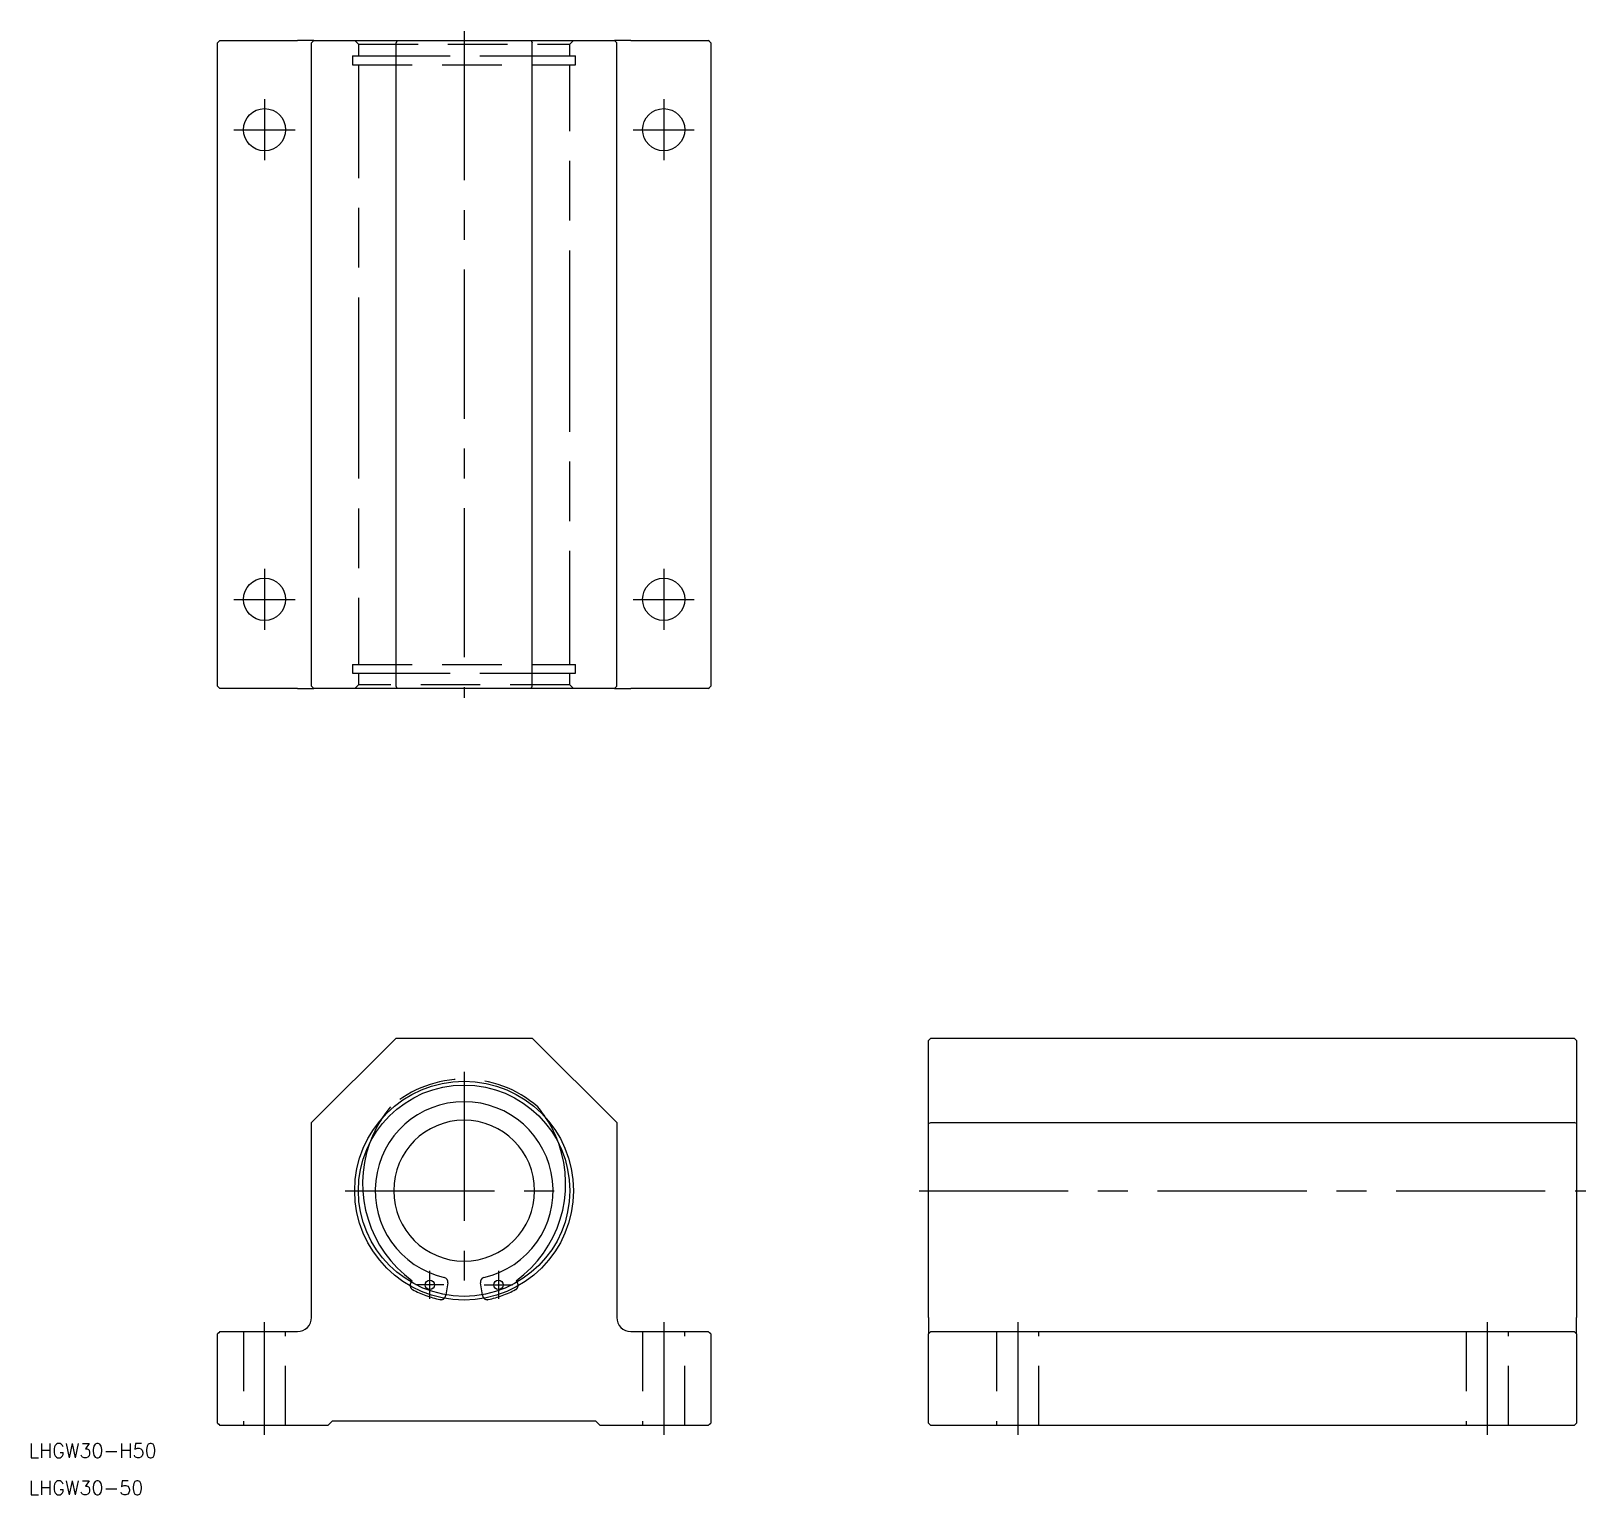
# Model space of a CAD drawing. Extents: x -92 to 239, y -65 to 247.
import ezdxf

# ---------------------------------------------------------------- set-up
doc = ezdxf.new("R2010")
doc.units = 0
doc.linetypes.add('CENTER', pattern=[50.8, 31.75, -6.35, 6.35, -6.35])
doc.linetypes.add('DASHED', pattern=[19.05, 12.7, -6.35])
doc.layers.get('0').update_dxf_attribs({"linetype": 'CONTINUOUS'})
doc.layers.add('CENTER', color=1, linetype='CENTER')
doc.styles.get("Standard").update_dxf_attribs({"font": 'txt.shx', "height": 3, "bigfont": 'bigfont.shx'})

msp = doc.modelspace()

# ---------------------------------------------------------------- linework, layer by layer
at = {"color": 7, "linetype": 'CONTINUOUS'}
for p, q in [((-52.5, 244.42), (-52.25, 244.67)), ((-52.5, 107.42), (-52.5, 244.42)), ((-52, 244.92), (-52.25, 244.67)), ((-52, 244.92), (-35.5, 244.92)), ((-32, 244.92), (-35.5, 244.92)), ((-32, 244.92), (-32.5, 244.42)), ((-32.5, 107.42), (-32.5, 244.42)), ((-32, 244.92), (-14.29, 244.92)), ((-14.29, 244.92), (-14.5, 244.42)), ((-14.5, 107.42), (-14.5, 244.42)), ((-14.29, 244.92), (14.29, 244.92)), ((14.29, 244.92), (32, 244.92)), ((14.29, 244.92), (14.5, 244.42)), ((14.5, 107.42), (14.5, 244.42)), ((35.5, 244.92), (32, 244.92)), ((32, 244.92), (32.5, 244.42)), ((32.5, 107.42), (32.5, 244.42)), ((35.5, 244.92), (52, 244.92)), ((52.25, 244.67), (52, 244.92)), ((52.25, 244.67), (52.5, 244.42)), ((52.5, 244.42), (52.5, 107.42)), ((-52.25, 107.17), (-52.5, 107.42)), ((-52.25, 107.17), (-52, 106.92)), ((-35.5, 106.92), (-52, 106.92)), ((-35.5, 106.92), (-32, 106.92)), ((-32, 106.92), (-32.5, 107.42)), ((-14.29, 106.92), (-32, 106.92)), ((-14.29, 106.92), (-14.5, 107.42)), ((14.29, 106.92), (-14.29, 106.92)), ((14.29, 106.92), (14.5, 107.42)), ((32, 106.92), (14.29, 106.92)), ((32, 106.92), (32.5, 107.42)), ((32, 106.92), (35.5, 106.92)), ((52, 106.92), (35.5, 106.92)), ((52, 106.92), (52.25, 107.17)), ((52.5, 107.42), (52.25, 107.17)), ((-32.5, 14.5), (-14.5, 32.5)), ((-14.5, 32.5), (14.5, 32.5)), ((14.5, 32.5), (32.5, 14.5)), ((98.87, 32), (99.37, 32.5)), ((98.87, 14.29), (98.87, 32)), ((99.37, 32.5), (236.37, 32.5)), ((236.87, 32), (236.37, 32.5)), ((236.87, 32), (236.87, 14.29)), ((-32.5, -27), (-32.5, 14.5)), ((32.5, 14.5), (32.5, -27)), ((98.87, 14.29), (99.37, 14.5)), ((98.87, -27), (98.87, 14.29)), ((99.37, 14.5), (236.37, 14.5)), ((236.87, 14.29), (236.37, 14.5)), ((236.87, 14.29), (236.87, -27)), ((-11.25, -19.49), (-11.07, -19.17)), ((-3.46, -19.62), (-3.91, -22.16)), ((3.91, -22.16), (3.46, -19.62)), ((11.07, -19.17), (11.25, -19.49)), ((98.87, -27), (98.87, -30.5)), ((236.87, -30.5), (236.87, -27)), ((-52.25, -30.25), (-52.5, -30.5)), ((-52.5, -49.5), (-52.5, -30.5)), ((-52, -30), (-52.25, -30.25)), ((-52, -30), (-35.5, -30)), ((35.5, -30), (52, -30)), ((52.25, -30.25), (52, -30)), ((52.5, -30.5), (52.25, -30.25)), ((52.5, -30.5), (52.5, -49.5)), ((98.87, -30.5), (99.12, -30.25)), ((98.87, -49.5), (98.87, -30.5)), ((99.12, -30.25), (99.37, -30)), ((99.37, -30), (236.37, -30)), ((236.37, -30), (236.62, -30.25)), ((236.62, -30.25), (236.87, -30.5)), ((236.87, -30.5), (236.87, -49.5)), ((-52.5, -49.5), (-52.25, -49.75)), ((-29, -50), (-28.5, -49.5)), ((-28.5, -49.5), (-28, -49)), ((-28, -49), (28, -49)), ((28, -49), (28.5, -49.5)), ((28.5, -49.5), (29, -50)), ((52.25, -49.75), (52.5, -49.5)), ((98.87, -49.5), (99.12, -49.75)), ((236.62, -49.75), (236.87, -49.5)), ((-52.25, -49.75), (-52, -50)), ((-29, -50), (-52, -50)), ((52, -50), (29, -50)), ((52, -50), (52.25, -49.75)), ((99.37, -50), (99.12, -49.75)), ((236.37, -50), (99.37, -50)), ((236.62, -49.75), (236.37, -50))]:
    msp.add_line(p, q, dxfattribs=at)
at = {"color": 3, "linetype": 'DASHED'}
for p, q in [((-23.3, 244.92), (-22.5, 244.12)), ((-22.5, 244.12), (22.5, 244.12)), ((-22.5, 244.12), (-22.5, 241.67)), ((22.5, 244.12), (23.3, 244.92)), ((22.5, 241.67), (22.5, 244.12)), ((-23.75, 241.67), (-15.68, 241.67)), ((-23.75, 241.67), (-23.75, 239.77)), ((-23.75, 239.77), (23.75, 239.77)), ((-22.5, 239.77), (-22.5, 239.52)), ((-22.5, 239.52), (-22.5, 230.17)), ((-21.61, 241.67), (-15.68, 241.67)), ((-15.68, 241.67), (15.68, 241.67)), ((15.68, 241.67), (23.75, 241.67)), ((15.68, 241.67), (21.61, 241.67)), ((22.5, 239.52), (22.5, 239.77)), ((22.5, 230.17), (22.5, 239.52)), ((23.75, 239.77), (23.75, 241.67)), ((-22.5, 230.17), (-22.5, 228.32)), ((22.5, 228.32), (22.5, 230.17)), ((-22.5, 228.32), (-22.5, 187.52)), ((-22.5, 228.32), (-22.5, 187.52)), ((22.5, 187.52), (22.5, 228.32)), ((22.5, 187.52), (22.5, 228.32)), ((-22.5, 187.52), (-22.5, 185.67)), ((-22.5, 185.67), (-22.5, 176.32)), ((-22.5, 185.67), (-22.5, 176.32)), ((22.5, 185.67), (22.5, 187.52)), ((22.5, 176.32), (22.5, 185.67)), ((22.5, 176.32), (22.5, 185.67)), ((-22.5, 176.32), (-22.5, 175.52)), ((-22.5, 175.52), (-22.5, 166.17)), ((-22.5, 175.52), (-22.5, 166.17)), ((22.5, 175.52), (22.5, 176.32)), ((22.5, 166.17), (22.5, 175.52)), ((22.5, 166.17), (22.5, 175.52)), ((-22.5, 166.17), (-22.5, 164.32)), ((22.5, 164.32), (22.5, 166.17)), ((-22.5, 164.32), (-22.5, 123.52)), ((-22.5, 164.32), (-22.5, 123.52)), ((22.5, 123.52), (22.5, 164.32)), ((22.5, 123.52), (22.5, 164.32)), ((-22.5, 123.52), (-22.5, 121.67)), ((22.5, 121.67), (22.5, 123.52)), ((-22.5, 121.67), (-22.5, 112.32)), ((22.5, 112.32), (22.5, 121.67)), ((-23.75, 112.07), (23.75, 112.07)), ((-23.75, 112.07), (-23.75, 110.17)), ((-23.75, 110.17), (-15.68, 110.17)), ((-22.5, 112.32), (-22.5, 112.07)), ((-22.5, 110.17), (-22.5, 107.72)), ((-21.61, 110.17), (-15.68, 110.17)), ((-15.68, 110.17), (15.68, 110.17)), ((15.68, 110.17), (23.75, 110.17)), ((15.68, 110.17), (21.61, 110.17)), ((22.5, 112.07), (22.5, 112.32)), ((22.5, 107.72), (22.5, 110.17)), ((23.75, 110.17), (23.75, 112.07)), ((-22.5, 107.72), (-23.3, 106.92)), ((22.5, 107.72), (-22.5, 107.72)), ((23.3, 106.92), (22.5, 107.72)), ((-11.36, -19.68), (-11.25, -19.49)), ((11.25, -19.49), (11.36, -19.68)), ((-3.91, -22.16), (-3.95, -22.38)), ((3.95, -22.38), (3.91, -22.16)), ((-47, -30), (-47, -50)), ((-38, -50), (-38, -30)), ((38, -30), (38, -50)), ((47, -50), (47, -30)), ((113.37, -30), (113.37, -50)), ((122.37, -50), (122.37, -30)), ((213.37, -30), (213.37, -50)), ((222.37, -50), (222.37, -30))]:
    msp.add_line(p, q, dxfattribs=at)
at = {"color": 7, "linetype": 'CONTINUOUS'}
for centre, radius in [((-42.5, 225.92), 4.5), ((42.5, 225.92), 4.5), ((-42.5, 125.92), 4.5), ((42.5, 125.92), 4.5), ((0, 0), 23.3), ((0, 0), 22.5), ((-7.3, -20.06), 1), ((7.3, -20.06), 1)]:
    msp.add_circle(centre, radius, dxfattribs=at)
at = {"color": 3, "linetype": 'DASHED'}
for centre, radius, start, end in [((0, 0), 23.75, 48.6854, 131.3146), ((3.89, 1.49), 25.5, 140.1101, 160.4038), ((-3.89, 1.49), 25.5, 19.5962, 39.8899), ((-10.5, -20.18), 1, 150, 242.5193), ((10.5, -20.18), 1, 297.4807, 30), ((0, 0), 23.75, 242.5193, 257.4807), ((-4.93, -22.21), 1, 257.4807, 350), ((4.93, -22.21), 1, 190, 282.5193), ((0, 0), 23.75, 282.5193, 297.4807)]:
    msp.add_arc(centre, radius, start, end, dxfattribs=at)
at = {"color": 7, "linetype": 'CONTINUOUS'}
for centre, radius, start, end in [((0, 0), 18.95, 282.8732, 257.1268), ((0, 0), 15, 90, 0), ((0, 0), 15, 0, 90), ((3.89, 1.49), 25.5, 160.4038, 234.0962), ((-3.89, 1.49), 25.5, 305.9038, 19.5962), ((-4.44, -19.45), 1, 350, 77.1268), ((4.44, -19.45), 1, 102.8732, 190), ((-35.5, -27), 3, 270, 360), ((35.5, -27), 3, 180, 270)]:
    msp.add_arc(centre, radius, start, end, dxfattribs=at)
at = {"layer": 'CENTER', "color": 1, "linetype": 'CENTER'}
for p, q in [((0, 246.92), (0, 104.92)), ((-42.5, 232.42), (-42.5, 219.42)), ((42.5, 232.42), (42.5, 219.42)), ((-49, 225.92), (-36, 225.92)), ((36, 225.92), (49, 225.92)), ((-42.5, 132.42), (-42.5, 119.42)), ((42.5, 132.42), (42.5, 119.42)), ((-49, 125.92), (-36, 125.92)), ((36, 125.92), (49, 125.92)), ((0, 25.3), (0, -25.3)), ((-25.3, 0), (25.3, 0)), ((96.87, 0), (238.87, 0)), ((-7.3, -23.06), (-7.3, -17.06)), ((7.3, -17.06), (7.3, -23.06)), ((-4.3, -20.06), (-10.3, -20.06)), ((4.3, -20.06), (10.3, -20.06)), ((-42.5, -52), (-42.5, -28)), ((42.5, -28), (42.5, -52)), ((117.87, -28), (117.87, -52)), ((217.87, -28), (217.87, -52))]:
    msp.add_line(p, q, dxfattribs=at)

# ---------------------------------------------------------------- texts
at = {"color": 7, "linetype": 'CONTINUOUS'}
for s, p in [('LHGW30-H50', (-92.72, -56.86)), ('LHGW30-50', (-92.72, -64.78))]:
    msp.add_text(s, height=3, dxfattribs=at).set_placement(p)

doc.saveas('drawing.dxf')
